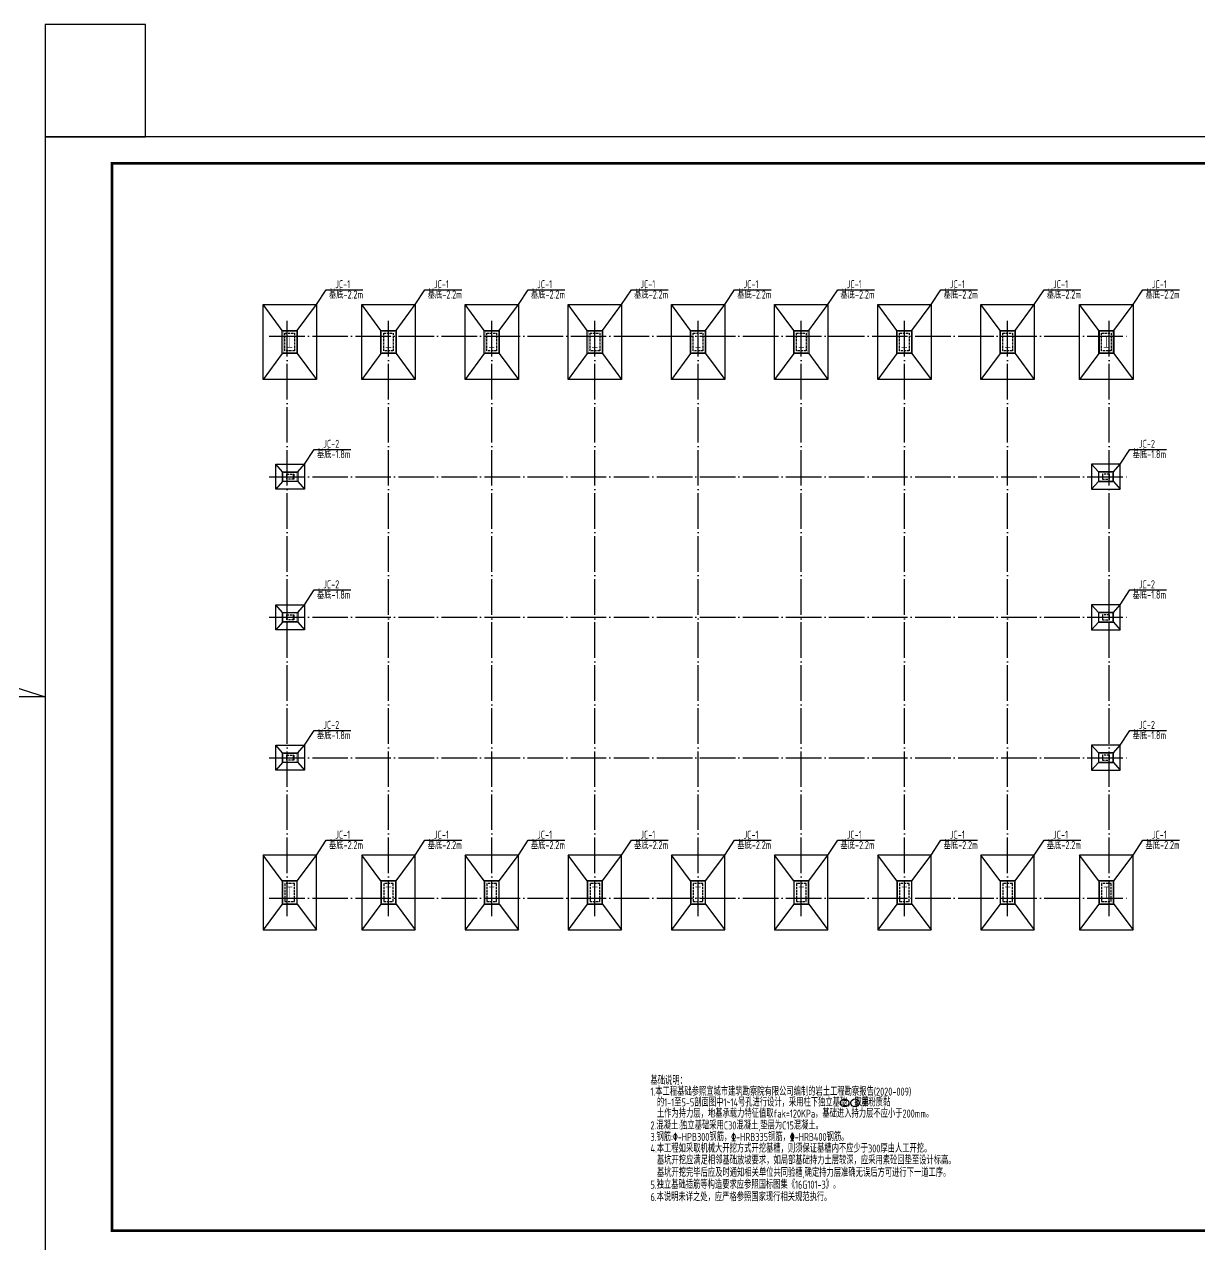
# Model space of a CAD drawing. Extents: x 9539573 to 9710259, y 1656270 to 2510207.
# Drawn here: x 9597639 to 9663697, y 2342907 to 2411507 of the extents above; entities that cross this region are included whole.
import ezdxf

# ---------------------------------------------------------------- set-up
doc = ezdxf.new("R2010")
doc.units = 0
doc.header["$LTSCALE"] = 1000
doc.header["$MEASUREMENT"] = 0
doc.linetypes.add('DASH', pattern=[0.35, 0.25, -0.1])
doc.linetypes.add('DOTE', pattern=[2.42, 2, -0.2, 0.02, -0.2])
for name, color, linetype in [('1000', 2, 'CONTINUOUS'), ('DOTE', 8, 'DOTE'), ('PUB_TEXT', 7, 'CONTINUOUS'), ('PUB_TITLE', 4, 'CONTINUOUS'), ('一般文字', 6, 'CONTINUOUS'), ('基础', 2, 'CONTINUOUS'), ('柱', 2, 'CONTINUOUS')]:
    doc.layers.add(name, color=color, linetype=linetype)
doc.layers.add('柱集中标注', color=2, linetype='CONTINUOUS', lineweight=18)
doc.styles.add('TSSD_REIN', font='atssdeng.shx', dxfattribs={"width": 0.7, "bigfont": 'atssdchn.shx'})

msp = doc.modelspace()

# ---------------------------------------------------------------- hatches: boundary and pattern name
at = {"layer": '柱'}
for color, points in [(2, [(9612705, 2393327.1), (9612405, 2393327.1), (9612405, 2393359.1), (9612543, 2393359.1), (9612543, 2393945.1), (9612405, 2393945.1), (9612405, 2393977.1), (9612705, 2393977.1), (9612705, 2393945.1), (9612567, 2393945.1), (9612567, 2393359.1), (9612705, 2393359.1)]), (2, [(9618255, 2393327.1), (9617955, 2393327.1), (9617955, 2393359.1), (9618093, 2393359.1), (9618093, 2393945.1), (9617955, 2393945.1), (9617955, 2393977.1), (9618255, 2393977.1), (9618255, 2393945.1), (9618117, 2393945.1), (9618117, 2393359.1), (9618255, 2393359.1)]), (2, [(9624055, 2393327.1), (9623755, 2393327.1), (9623755, 2393359.1), (9623893, 2393359.1), (9623893, 2393945.1), (9623755, 2393945.1), (9623755, 2393977.1), (9624055, 2393977.1), (9624055, 2393945.1), (9623917, 2393945.1), (9623917, 2393359.1), (9624055, 2393359.1)]), (2, [(9629855, 2393327.1), (9629555, 2393327.1), (9629555, 2393359.1), (9629693, 2393359.1), (9629693, 2393945.1), (9629555, 2393945.1), (9629555, 2393977.1), (9629855, 2393977.1), (9629855, 2393945.1), (9629717, 2393945.1), (9629717, 2393359.1), (9629855, 2393359.1)]), (2, [(9635655, 2393327.1), (9635355, 2393327.1), (9635355, 2393359.1), (9635493, 2393359.1), (9635493, 2393945.1), (9635355, 2393945.1), (9635355, 2393977.1), (9635655, 2393977.1), (9635655, 2393945.1), (9635517, 2393945.1), (9635517, 2393359.1), (9635655, 2393359.1)]), (2, [(9641455, 2393327.1), (9641155, 2393327.1), (9641155, 2393359.1), (9641293, 2393359.1), (9641293, 2393945.1), (9641155, 2393945.1), (9641155, 2393977.1), (9641455, 2393977.1), (9641455, 2393945.1), (9641317, 2393945.1), (9641317, 2393359.1), (9641455, 2393359.1)]), (2, [(9647255, 2393327.1), (9646955, 2393327.1), (9646955, 2393359.1), (9647093, 2393359.1), (9647093, 2393945.1), (9646955, 2393945.1), (9646955, 2393977.1), (9647255, 2393977.1), (9647255, 2393945.1), (9647117, 2393945.1), (9647117, 2393359.1), (9647255, 2393359.1)]), (2, [(9653055, 2393327.1), (9652755, 2393327.1), (9652755, 2393359.1), (9652893, 2393359.1), (9652893, 2393945.1), (9652755, 2393945.1), (9652755, 2393977.1), (9653055, 2393977.1), (9653055, 2393945.1), (9652917, 2393945.1), (9652917, 2393359.1), (9653055, 2393359.1)]), (2, [(9658605, 2393327.1), (9658305, 2393327.1), (9658305, 2393359.1), (9658443, 2393359.1), (9658443, 2393945.1), (9658305, 2393945.1), (9658305, 2393977.1), (9658605, 2393977.1), (9658605, 2393945.1), (9658467, 2393945.1), (9658467, 2393359.1), (9658605, 2393359.1)]), (3, [(9612405, 2386197.1), (9612405, 2385957.1), (9612437, 2385957.1), (9612437, 2386065.1), (9612723, 2386065.1), (9612723, 2385957.1), (9612755, 2385957.1), (9612755, 2386197.1), (9612723, 2386197.1), (9612723, 2386089.1), (9612437, 2386089.1), (9612437, 2386197.1)]), (3, [(9658605, 2386197.1), (9658605, 2385957.1), (9658573, 2385957.1), (9658573, 2386065.1), (9658287, 2386065.1), (9658287, 2385957.1), (9658255, 2385957.1), (9658255, 2386197.1), (9658287, 2386197.1), (9658287, 2386089.1), (9658573, 2386089.1), (9658573, 2386197.1)]), (3, [(9612405, 2378297.1), (9612405, 2378057.1), (9612437, 2378057.1), (9612437, 2378165.1), (9612723, 2378165.1), (9612723, 2378057.1), (9612755, 2378057.1), (9612755, 2378297.1), (9612723, 2378297.1), (9612723, 2378189.1), (9612437, 2378189.1), (9612437, 2378297.1)]), (3, [(9658605, 2378297.1), (9658605, 2378057.1), (9658573, 2378057.1), (9658573, 2378165.1), (9658287, 2378165.1), (9658287, 2378057.1), (9658255, 2378057.1), (9658255, 2378297.1), (9658287, 2378297.1), (9658287, 2378189.1), (9658573, 2378189.1), (9658573, 2378297.1)]), (3, [(9612405, 2370397.1), (9612405, 2370157.1), (9612437, 2370157.1), (9612437, 2370265.1), (9612723, 2370265.1), (9612723, 2370157.1), (9612755, 2370157.1), (9612755, 2370397.1), (9612723, 2370397.1), (9612723, 2370289.1), (9612437, 2370289.1), (9612437, 2370397.1)]), (3, [(9658605, 2370397.1), (9658605, 2370157.1), (9658573, 2370157.1), (9658573, 2370265.1), (9658287, 2370265.1), (9658287, 2370157.1), (9658255, 2370157.1), (9658255, 2370397.1), (9658287, 2370397.1), (9658287, 2370289.1), (9658573, 2370289.1), (9658573, 2370397.1)]), (2, [(9612705, 2363027.1), (9612405, 2363027.1), (9612405, 2362995.1), (9612543, 2362995.1), (9612543, 2362409.1), (9612405, 2362409.1), (9612405, 2362377.1), (9612705, 2362377.1), (9612705, 2362409.1), (9612567, 2362409.1), (9612567, 2362995.1), (9612705, 2362995.1)]), (2, [(9618255, 2363027.1), (9617955, 2363027.1), (9617955, 2362995.1), (9618093, 2362995.1), (9618093, 2362409.1), (9617955, 2362409.1), (9617955, 2362377.1), (9618255, 2362377.1), (9618255, 2362409.1), (9618117, 2362409.1), (9618117, 2362995.1), (9618255, 2362995.1)]), (2, [(9624055, 2363027.1), (9623755, 2363027.1), (9623755, 2362995.1), (9623893, 2362995.1), (9623893, 2362409.1), (9623755, 2362409.1), (9623755, 2362377.1), (9624055, 2362377.1), (9624055, 2362409.1), (9623917, 2362409.1), (9623917, 2362995.1), (9624055, 2362995.1)]), (2, [(9629855, 2363027.1), (9629555, 2363027.1), (9629555, 2362995.1), (9629693, 2362995.1), (9629693, 2362409.1), (9629555, 2362409.1), (9629555, 2362377.1), (9629855, 2362377.1), (9629855, 2362409.1), (9629717, 2362409.1), (9629717, 2362995.1), (9629855, 2362995.1)]), (2, [(9635655, 2363027.1), (9635355, 2363027.1), (9635355, 2362995.1), (9635493, 2362995.1), (9635493, 2362409.1), (9635355, 2362409.1), (9635355, 2362377.1), (9635655, 2362377.1), (9635655, 2362409.1), (9635517, 2362409.1), (9635517, 2362995.1), (9635655, 2362995.1)]), (2, [(9641455, 2363027.1), (9641155, 2363027.1), (9641155, 2362995.1), (9641293, 2362995.1), (9641293, 2362409.1), (9641155, 2362409.1), (9641155, 2362377.1), (9641455, 2362377.1), (9641455, 2362409.1), (9641317, 2362409.1), (9641317, 2362995.1), (9641455, 2362995.1)]), (2, [(9647255, 2363027.1), (9646955, 2363027.1), (9646955, 2362995.1), (9647093, 2362995.1), (9647093, 2362409.1), (9646955, 2362409.1), (9646955, 2362377.1), (9647255, 2362377.1), (9647255, 2362409.1), (9647117, 2362409.1), (9647117, 2362995.1), (9647255, 2362995.1)]), (2, [(9653055, 2363027.1), (9652755, 2363027.1), (9652755, 2362995.1), (9652893, 2362995.1), (9652893, 2362409.1), (9652755, 2362409.1), (9652755, 2362377.1), (9653055, 2362377.1), (9653055, 2362409.1), (9652917, 2362409.1), (9652917, 2362995.1), (9653055, 2362995.1)]), (2, [(9658605, 2363027.1), (9658305, 2363027.1), (9658305, 2362995.1), (9658443, 2362995.1), (9658443, 2362409.1), (9658305, 2362409.1), (9658305, 2362377.1), (9658605, 2362377.1), (9658605, 2362409.1), (9658467, 2362409.1), (9658467, 2362995.1), (9658605, 2362995.1)])]:
    msp.add_hatch(color=color, dxfattribs=at).paths.add_polyline_path(points)

# ---------------------------------------------------------------- linework, layer by layer
at = {"layer": '1000', "color": 3, "linetype": 'DASH', "ltscale": 0.5}
for points in [[(9612285, 2394152.1), (9612825, 2394152.1), (9612825, 2393152.1), (9612285, 2393152.1)], [(9617835, 2394152.1), (9618375, 2394152.1), (9618375, 2393152.1), (9617835, 2393152.1)], [(9623635, 2394152.1), (9624175, 2394152.1), (9624175, 2393152.1), (9623635, 2393152.1)], [(9629435, 2394152.1), (9629975, 2394152.1), (9629975, 2393152.1), (9629435, 2393152.1)], [(9635235, 2394152.1), (9635775, 2394152.1), (9635775, 2393152.1), (9635235, 2393152.1)], [(9641035, 2394152.1), (9641575, 2394152.1), (9641575, 2393152.1), (9641035, 2393152.1)], [(9646835, 2394152.1), (9647375, 2394152.1), (9647375, 2393152.1), (9646835, 2393152.1)], [(9652635, 2394152.1), (9653175, 2394152.1), (9653175, 2393152.1), (9652635, 2393152.1)], [(9658185, 2394152.1), (9658725, 2394152.1), (9658725, 2393152.1), (9658185, 2393152.1)], [(9612385, 2386217.1), (9612775, 2386217.1), (9612775, 2385937.1), (9612385, 2385937.1)], [(9658625, 2386217.1), (9658235, 2386217.1), (9658235, 2385937.1), (9658625, 2385937.1)], [(9612385, 2378317.1), (9612775, 2378317.1), (9612775, 2378037.1), (9612385, 2378037.1)], [(9658625, 2378317.1), (9658235, 2378317.1), (9658235, 2378037.1), (9658625, 2378037.1)], [(9612385, 2370417.1), (9612775, 2370417.1), (9612775, 2370137.1), (9612385, 2370137.1)], [(9658625, 2370417.1), (9658235, 2370417.1), (9658235, 2370137.1), (9658625, 2370137.1)], [(9612285, 2362202.1), (9612825, 2362202.1), (9612825, 2363202.1), (9612285, 2363202.1)], [(9617835, 2362202.1), (9618375, 2362202.1), (9618375, 2363202.1), (9617835, 2363202.1)], [(9623635, 2362202.1), (9624175, 2362202.1), (9624175, 2363202.1), (9623635, 2363202.1)], [(9629435, 2362202.1), (9629975, 2362202.1), (9629975, 2363202.1), (9629435, 2363202.1)], [(9635235, 2362202.1), (9635775, 2362202.1), (9635775, 2363202.1), (9635235, 2363202.1)], [(9641035, 2362202.1), (9641575, 2362202.1), (9641575, 2363202.1), (9641035, 2363202.1)], [(9646835, 2362202.1), (9647375, 2362202.1), (9647375, 2363202.1), (9646835, 2363202.1)], [(9652635, 2362202.1), (9653175, 2362202.1), (9653175, 2363202.1), (9652635, 2363202.1)], [(9658185, 2362202.1), (9658725, 2362202.1), (9658725, 2363202.1), (9658185, 2363202.1)]]:
    msp.add_lwpolyline(points, close=True, dxfattribs=at)
at = {"layer": 'DOTE'}
for p, q in [((9612405, 2361377.1), (9612405, 2394977.1)), ((9618105, 2361377.1), (9618105, 2394977.1)), ((9623905, 2361377.1), (9623905, 2394977.1)), ((9629705, 2361377.1), (9629705, 2394977.1)), ((9635505, 2361377.1), (9635505, 2394977.1)), ((9641305, 2361377.1), (9641305, 2394977.1)), ((9647105, 2361377.1), (9647105, 2394977.1)), ((9652905, 2361377.1), (9652905, 2394977.1)), ((9658605, 2361377.1), (9658605, 2394977.1)), ((9611405, 2393977.1), (9659605, 2393977.1)), ((9611405, 2386077.1), (9659605, 2386077.1)), ((9611405, 2378177.1), (9659605, 2378177.1)), ((9611405, 2370277.1), (9659605, 2370277.1)), ((9611405, 2362377.1), (9659605, 2362377.1))]:
    msp.add_line(p, q, dxfattribs=at)
at = {"layer": 'PUB_TEXT', "color": 4}
for centre in [(9643743.9, 2350873.7), (9644328.8, 2350873.7)]:
    msp.add_circle(centre, 228.2, dxfattribs=at)
at = {"layer": 'PUB_TITLE', "color": 1}
msp.add_lwpolyline([(9598809.4, 2405194.8), (9604452.9, 2405194.8), (9604452.9, 2411507.3), (9598809.4, 2411507.3)], close=True, dxfattribs=at)
at = {"layer": 'PUB_TITLE'}
msp.add_lwpolyline([(9598809.4, 2342194.8), (9710259.4, 2342194.8), (9710259.4, 2405194.8), (9598809.4, 2405194.8)], close=True, dxfattribs=at)
at = {"layer": 'PUB_TITLE', "const_width": 150}
msp.add_lwpolyline([(9602559.4, 2343694.8), (9708759.4, 2343694.8), (9708759.4, 2403694.8), (9602559.4, 2403694.8)], close=True, dxfattribs=at)
at = {"layer": 'PUB_TITLE', "color": 6}
msp.add_lwpolyline([(9590256.4, 2376427.6), (9598809.4, 2373694.8), (9539572.8, 2373694.8)], dxfattribs=at)
at = {"layer": '一般文字', "color": 6}
for points in [[(9614055, 2395752.1), (9614605.2, 2396591.7), (9616670.6, 2396591.7)], [(9619605, 2395752.1), (9620155.2, 2396591.7), (9622220.6, 2396591.7)], [(9625405, 2395752.1), (9625955.2, 2396591.7), (9628020.6, 2396591.7)], [(9631205, 2395752.1), (9631755.2, 2396591.7), (9633820.6, 2396591.7)], [(9637005, 2395752.1), (9637555.2, 2396591.7), (9639620.6, 2396591.7)], [(9642805, 2395752.1), (9643355.2, 2396591.7), (9645420.6, 2396591.7)], [(9648605, 2395752.1), (9649155.2, 2396591.7), (9651220.6, 2396591.7)], [(9654405, 2395752.1), (9654955.2, 2396591.7), (9657020.6, 2396591.7)], [(9659955, 2395752.1), (9660505.2, 2396591.7), (9662570.6, 2396591.7)], [(9613380, 2386777.1), (9613930.2, 2387616.7), (9615995.6, 2387616.7)], [(9659230, 2386777.1), (9659780.2, 2387616.7), (9661845.6, 2387616.7)], [(9613380, 2378877.1), (9613930.2, 2379716.7), (9615995.6, 2379716.7)], [(9659230, 2378877.1), (9659780.2, 2379716.7), (9661845.6, 2379716.7)], [(9613380, 2370977.1), (9613930.2, 2371816.7), (9615995.6, 2371816.7)], [(9659230, 2370977.1), (9659780.2, 2371816.7), (9661845.6, 2371816.7)], [(9614055, 2364802.1), (9614605.2, 2365641.7), (9616670.6, 2365641.7)], [(9619605, 2364802.1), (9620155.2, 2365641.7), (9622220.6, 2365641.7)], [(9625405, 2364802.1), (9625955.2, 2365641.7), (9628020.6, 2365641.7)], [(9631205, 2364802.1), (9631755.2, 2365641.7), (9633820.6, 2365641.7)], [(9637005, 2364802.1), (9637555.2, 2365641.7), (9639620.6, 2365641.7)], [(9642805, 2364802.1), (9643355.2, 2365641.7), (9645420.6, 2365641.7)], [(9648605, 2364802.1), (9649155.2, 2365641.7), (9651220.6, 2365641.7)], [(9654405, 2364802.1), (9654955.2, 2365641.7), (9657020.6, 2365641.7)], [(9659955, 2364802.1), (9660505.2, 2365641.7), (9662570.6, 2365641.7)]]:
    msp.add_lwpolyline(points, dxfattribs=at)
at = {"layer": '基础'}
for p, q in [((9612130, 2394302.1), (9611055, 2395752.1)), ((9612980, 2394302.1), (9614055, 2395752.1)), ((9617680, 2394302.1), (9616605, 2395752.1)), ((9618530, 2394302.1), (9619605, 2395752.1)), ((9623480, 2394302.1), (9622405, 2395752.1)), ((9624330, 2394302.1), (9625405, 2395752.1)), ((9629280, 2394302.1), (9628205, 2395752.1)), ((9630130, 2394302.1), (9631205, 2395752.1)), ((9635080, 2394302.1), (9634005, 2395752.1)), ((9635930, 2394302.1), (9637005, 2395752.1)), ((9640880, 2394302.1), (9639805, 2395752.1)), ((9641730, 2394302.1), (9642805, 2395752.1)), ((9646680, 2394302.1), (9645605, 2395752.1)), ((9647530, 2394302.1), (9648605, 2395752.1)), ((9652480, 2394302.1), (9651405, 2395752.1)), ((9653330, 2394302.1), (9654405, 2395752.1)), ((9658030, 2394302.1), (9656955, 2395752.1)), ((9658880, 2394302.1), (9659955, 2395752.1)), ((9612130, 2393002.1), (9611055, 2391552.1)), ((9612980, 2393002.1), (9614055, 2391552.1)), ((9617680, 2393002.1), (9616605, 2391552.1)), ((9618530, 2393002.1), (9619605, 2391552.1)), ((9623480, 2393002.1), (9622405, 2391552.1)), ((9624330, 2393002.1), (9625405, 2391552.1)), ((9629280, 2393002.1), (9628205, 2391552.1)), ((9630130, 2393002.1), (9631205, 2391552.1)), ((9635080, 2393002.1), (9634005, 2391552.1)), ((9635930, 2393002.1), (9637005, 2391552.1)), ((9640880, 2393002.1), (9639805, 2391552.1)), ((9641730, 2393002.1), (9642805, 2391552.1)), ((9646680, 2393002.1), (9645605, 2391552.1)), ((9647530, 2393002.1), (9648605, 2391552.1)), ((9652480, 2393002.1), (9651405, 2391552.1)), ((9653330, 2393002.1), (9654405, 2391552.1)), ((9658030, 2393002.1), (9656955, 2391552.1)), ((9658880, 2393002.1), (9659955, 2391552.1)), ((9612155, 2386352.1), (9611780, 2386777.1)), ((9613005, 2386352.1), (9613380, 2386777.1)), ((9658005, 2386352.1), (9657630, 2386777.1)), ((9658855, 2386352.1), (9659230, 2386777.1)), ((9612155, 2385802.1), (9611780, 2385377.1)), ((9613005, 2385802.1), (9613380, 2385377.1)), ((9658005, 2385802.1), (9657630, 2385377.1)), ((9658855, 2385802.1), (9659230, 2385377.1)), ((9612155, 2378452.1), (9611780, 2378877.1)), ((9613005, 2378452.1), (9613380, 2378877.1)), ((9658005, 2378452.1), (9657630, 2378877.1)), ((9658855, 2378452.1), (9659230, 2378877.1)), ((9612155, 2377902.1), (9611780, 2377477.1)), ((9613005, 2377902.1), (9613380, 2377477.1)), ((9658005, 2377902.1), (9657630, 2377477.1)), ((9658855, 2377902.1), (9659230, 2377477.1)), ((9612155, 2370552.1), (9611780, 2370977.1)), ((9613005, 2370552.1), (9613380, 2370977.1)), ((9658005, 2370552.1), (9657630, 2370977.1)), ((9658855, 2370552.1), (9659230, 2370977.1)), ((9612155, 2370002.1), (9611780, 2369577.1)), ((9613005, 2370002.1), (9613380, 2369577.1)), ((9658005, 2370002.1), (9657630, 2369577.1)), ((9658855, 2370002.1), (9659230, 2369577.1)), ((9612130, 2363352.1), (9611055, 2364802.1)), ((9612980, 2363352.1), (9614055, 2364802.1)), ((9617680, 2363352.1), (9616605, 2364802.1)), ((9618530, 2363352.1), (9619605, 2364802.1)), ((9623480, 2363352.1), (9622405, 2364802.1)), ((9624330, 2363352.1), (9625405, 2364802.1)), ((9629280, 2363352.1), (9628205, 2364802.1)), ((9630130, 2363352.1), (9631205, 2364802.1)), ((9635080, 2363352.1), (9634005, 2364802.1)), ((9635930, 2363352.1), (9637005, 2364802.1)), ((9640880, 2363352.1), (9639805, 2364802.1)), ((9641730, 2363352.1), (9642805, 2364802.1)), ((9646680, 2363352.1), (9645605, 2364802.1)), ((9647530, 2363352.1), (9648605, 2364802.1)), ((9652480, 2363352.1), (9651405, 2364802.1)), ((9653330, 2363352.1), (9654405, 2364802.1)), ((9658030, 2363352.1), (9656955, 2364802.1)), ((9658880, 2363352.1), (9659955, 2364802.1)), ((9612130, 2362052.1), (9611055, 2360602.1)), ((9612980, 2362052.1), (9614055, 2360602.1)), ((9617680, 2362052.1), (9616605, 2360602.1)), ((9618530, 2362052.1), (9619605, 2360602.1)), ((9623480, 2362052.1), (9622405, 2360602.1)), ((9624330, 2362052.1), (9625405, 2360602.1)), ((9629280, 2362052.1), (9628205, 2360602.1)), ((9630130, 2362052.1), (9631205, 2360602.1)), ((9635080, 2362052.1), (9634005, 2360602.1)), ((9635930, 2362052.1), (9637005, 2360602.1)), ((9640880, 2362052.1), (9639805, 2360602.1)), ((9641730, 2362052.1), (9642805, 2360602.1)), ((9646680, 2362052.1), (9645605, 2360602.1)), ((9647530, 2362052.1), (9648605, 2360602.1)), ((9652480, 2362052.1), (9651405, 2360602.1)), ((9653330, 2362052.1), (9654405, 2360602.1)), ((9658030, 2362052.1), (9656955, 2360602.1)), ((9658880, 2362052.1), (9659955, 2360602.1))]:
    msp.add_line(p, q, dxfattribs=at)
for points in [[(9611055, 2395752.1), (9614055, 2395752.1), (9614055, 2391552.1), (9611055, 2391552.1)], [(9616605, 2395752.1), (9619605, 2395752.1), (9619605, 2391552.1), (9616605, 2391552.1)], [(9622405, 2395752.1), (9625405, 2395752.1), (9625405, 2391552.1), (9622405, 2391552.1)], [(9628205, 2395752.1), (9631205, 2395752.1), (9631205, 2391552.1), (9628205, 2391552.1)], [(9634005, 2395752.1), (9637005, 2395752.1), (9637005, 2391552.1), (9634005, 2391552.1)], [(9639805, 2395752.1), (9642805, 2395752.1), (9642805, 2391552.1), (9639805, 2391552.1)], [(9645605, 2395752.1), (9648605, 2395752.1), (9648605, 2391552.1), (9645605, 2391552.1)], [(9651405, 2395752.1), (9654405, 2395752.1), (9654405, 2391552.1), (9651405, 2391552.1)], [(9656955, 2395752.1), (9659955, 2395752.1), (9659955, 2391552.1), (9656955, 2391552.1)], [(9612130, 2394302.1), (9612980, 2394302.1), (9612980, 2393002.1), (9612130, 2393002.1)], [(9617680, 2394302.1), (9618530, 2394302.1), (9618530, 2393002.1), (9617680, 2393002.1)], [(9623480, 2394302.1), (9624330, 2394302.1), (9624330, 2393002.1), (9623480, 2393002.1)], [(9629280, 2394302.1), (9630130, 2394302.1), (9630130, 2393002.1), (9629280, 2393002.1)], [(9635080, 2394302.1), (9635930, 2394302.1), (9635930, 2393002.1), (9635080, 2393002.1)], [(9640880, 2394302.1), (9641730, 2394302.1), (9641730, 2393002.1), (9640880, 2393002.1)], [(9646680, 2394302.1), (9647530, 2394302.1), (9647530, 2393002.1), (9646680, 2393002.1)], [(9652480, 2394302.1), (9653330, 2394302.1), (9653330, 2393002.1), (9652480, 2393002.1)], [(9658030, 2394302.1), (9658880, 2394302.1), (9658880, 2393002.1), (9658030, 2393002.1)], [(9611780, 2386777.1), (9613380, 2386777.1), (9613380, 2385377.1), (9611780, 2385377.1)], [(9659230, 2386777.1), (9657630, 2386777.1), (9657630, 2385377.1), (9659230, 2385377.1)], [(9612155, 2386352.1), (9613005, 2386352.1), (9613005, 2385802.1), (9612155, 2385802.1)], [(9658855, 2386352.1), (9658005, 2386352.1), (9658005, 2385802.1), (9658855, 2385802.1)], [(9611780, 2378877.1), (9613380, 2378877.1), (9613380, 2377477.1), (9611780, 2377477.1)], [(9612155, 2378452.1), (9613005, 2378452.1), (9613005, 2377902.1), (9612155, 2377902.1)], [(9659230, 2378877.1), (9657630, 2378877.1), (9657630, 2377477.1), (9659230, 2377477.1)], [(9658855, 2378452.1), (9658005, 2378452.1), (9658005, 2377902.1), (9658855, 2377902.1)], [(9611780, 2370977.1), (9613380, 2370977.1), (9613380, 2369577.1), (9611780, 2369577.1)], [(9659230, 2370977.1), (9657630, 2370977.1), (9657630, 2369577.1), (9659230, 2369577.1)], [(9612155, 2370552.1), (9613005, 2370552.1), (9613005, 2370002.1), (9612155, 2370002.1)], [(9658855, 2370552.1), (9658005, 2370552.1), (9658005, 2370002.1), (9658855, 2370002.1)], [(9611055, 2360602.1), (9614055, 2360602.1), (9614055, 2364802.1), (9611055, 2364802.1)], [(9616605, 2360602.1), (9619605, 2360602.1), (9619605, 2364802.1), (9616605, 2364802.1)], [(9622405, 2360602.1), (9625405, 2360602.1), (9625405, 2364802.1), (9622405, 2364802.1)], [(9628205, 2360602.1), (9631205, 2360602.1), (9631205, 2364802.1), (9628205, 2364802.1)], [(9634005, 2360602.1), (9637005, 2360602.1), (9637005, 2364802.1), (9634005, 2364802.1)], [(9639805, 2360602.1), (9642805, 2360602.1), (9642805, 2364802.1), (9639805, 2364802.1)], [(9645605, 2360602.1), (9648605, 2360602.1), (9648605, 2364802.1), (9645605, 2364802.1)], [(9651405, 2360602.1), (9654405, 2360602.1), (9654405, 2364802.1), (9651405, 2364802.1)], [(9656955, 2360602.1), (9659955, 2360602.1), (9659955, 2364802.1), (9656955, 2364802.1)], [(9612130, 2362052.1), (9612980, 2362052.1), (9612980, 2363352.1), (9612130, 2363352.1)], [(9617680, 2362052.1), (9618530, 2362052.1), (9618530, 2363352.1), (9617680, 2363352.1)], [(9623480, 2362052.1), (9624330, 2362052.1), (9624330, 2363352.1), (9623480, 2363352.1)], [(9629280, 2362052.1), (9630130, 2362052.1), (9630130, 2363352.1), (9629280, 2363352.1)], [(9635080, 2362052.1), (9635930, 2362052.1), (9635930, 2363352.1), (9635080, 2363352.1)], [(9640880, 2362052.1), (9641730, 2362052.1), (9641730, 2363352.1), (9640880, 2363352.1)], [(9646680, 2362052.1), (9647530, 2362052.1), (9647530, 2363352.1), (9646680, 2363352.1)], [(9652480, 2362052.1), (9653330, 2362052.1), (9653330, 2363352.1), (9652480, 2363352.1)], [(9658030, 2362052.1), (9658880, 2362052.1), (9658880, 2363352.1), (9658030, 2363352.1)]]:
    msp.add_lwpolyline(points, close=True, dxfattribs=at)
at = {"layer": '柱', "color": 2, "const_width": 5}
for points in [[(9612705, 2393327.1), (9612405, 2393327.1), (9612405, 2393359.1), (9612543, 2393359.1), (9612543, 2393945.1), (9612405, 2393945.1), (9612405, 2393977.1), (9612705, 2393977.1), (9612705, 2393945.1), (9612567, 2393945.1), (9612567, 2393359.1), (9612705, 2393359.1)], [(9618255, 2393327.1), (9617955, 2393327.1), (9617955, 2393359.1), (9618093, 2393359.1), (9618093, 2393945.1), (9617955, 2393945.1), (9617955, 2393977.1), (9618255, 2393977.1), (9618255, 2393945.1), (9618117, 2393945.1), (9618117, 2393359.1), (9618255, 2393359.1)], [(9624055, 2393327.1), (9623755, 2393327.1), (9623755, 2393359.1), (9623893, 2393359.1), (9623893, 2393945.1), (9623755, 2393945.1), (9623755, 2393977.1), (9624055, 2393977.1), (9624055, 2393945.1), (9623917, 2393945.1), (9623917, 2393359.1), (9624055, 2393359.1)], [(9629855, 2393327.1), (9629555, 2393327.1), (9629555, 2393359.1), (9629693, 2393359.1), (9629693, 2393945.1), (9629555, 2393945.1), (9629555, 2393977.1), (9629855, 2393977.1), (9629855, 2393945.1), (9629717, 2393945.1), (9629717, 2393359.1), (9629855, 2393359.1)], [(9635655, 2393327.1), (9635355, 2393327.1), (9635355, 2393359.1), (9635493, 2393359.1), (9635493, 2393945.1), (9635355, 2393945.1), (9635355, 2393977.1), (9635655, 2393977.1), (9635655, 2393945.1), (9635517, 2393945.1), (9635517, 2393359.1), (9635655, 2393359.1)], [(9641455, 2393327.1), (9641155, 2393327.1), (9641155, 2393359.1), (9641293, 2393359.1), (9641293, 2393945.1), (9641155, 2393945.1), (9641155, 2393977.1), (9641455, 2393977.1), (9641455, 2393945.1), (9641317, 2393945.1), (9641317, 2393359.1), (9641455, 2393359.1)], [(9647255, 2393327.1), (9646955, 2393327.1), (9646955, 2393359.1), (9647093, 2393359.1), (9647093, 2393945.1), (9646955, 2393945.1), (9646955, 2393977.1), (9647255, 2393977.1), (9647255, 2393945.1), (9647117, 2393945.1), (9647117, 2393359.1), (9647255, 2393359.1)], [(9653055, 2393327.1), (9652755, 2393327.1), (9652755, 2393359.1), (9652893, 2393359.1), (9652893, 2393945.1), (9652755, 2393945.1), (9652755, 2393977.1), (9653055, 2393977.1), (9653055, 2393945.1), (9652917, 2393945.1), (9652917, 2393359.1), (9653055, 2393359.1)], [(9658605, 2393327.1), (9658305, 2393327.1), (9658305, 2393359.1), (9658443, 2393359.1), (9658443, 2393945.1), (9658305, 2393945.1), (9658305, 2393977.1), (9658605, 2393977.1), (9658605, 2393945.1), (9658467, 2393945.1), (9658467, 2393359.1), (9658605, 2393359.1)], [(9612705, 2363027.1), (9612405, 2363027.1), (9612405, 2362995.1), (9612543, 2362995.1), (9612543, 2362409.1), (9612405, 2362409.1), (9612405, 2362377.1), (9612705, 2362377.1), (9612705, 2362409.1), (9612567, 2362409.1), (9612567, 2362995.1), (9612705, 2362995.1)], [(9618255, 2363027.1), (9617955, 2363027.1), (9617955, 2362995.1), (9618093, 2362995.1), (9618093, 2362409.1), (9617955, 2362409.1), (9617955, 2362377.1), (9618255, 2362377.1), (9618255, 2362409.1), (9618117, 2362409.1), (9618117, 2362995.1), (9618255, 2362995.1)], [(9624055, 2363027.1), (9623755, 2363027.1), (9623755, 2362995.1), (9623893, 2362995.1), (9623893, 2362409.1), (9623755, 2362409.1), (9623755, 2362377.1), (9624055, 2362377.1), (9624055, 2362409.1), (9623917, 2362409.1), (9623917, 2362995.1), (9624055, 2362995.1)], [(9629855, 2363027.1), (9629555, 2363027.1), (9629555, 2362995.1), (9629693, 2362995.1), (9629693, 2362409.1), (9629555, 2362409.1), (9629555, 2362377.1), (9629855, 2362377.1), (9629855, 2362409.1), (9629717, 2362409.1), (9629717, 2362995.1), (9629855, 2362995.1)], [(9635655, 2363027.1), (9635355, 2363027.1), (9635355, 2362995.1), (9635493, 2362995.1), (9635493, 2362409.1), (9635355, 2362409.1), (9635355, 2362377.1), (9635655, 2362377.1), (9635655, 2362409.1), (9635517, 2362409.1), (9635517, 2362995.1), (9635655, 2362995.1)], [(9641455, 2363027.1), (9641155, 2363027.1), (9641155, 2362995.1), (9641293, 2362995.1), (9641293, 2362409.1), (9641155, 2362409.1), (9641155, 2362377.1), (9641455, 2362377.1), (9641455, 2362409.1), (9641317, 2362409.1), (9641317, 2362995.1), (9641455, 2362995.1)], [(9647255, 2363027.1), (9646955, 2363027.1), (9646955, 2362995.1), (9647093, 2362995.1), (9647093, 2362409.1), (9646955, 2362409.1), (9646955, 2362377.1), (9647255, 2362377.1), (9647255, 2362409.1), (9647117, 2362409.1), (9647117, 2362995.1), (9647255, 2362995.1)], [(9653055, 2363027.1), (9652755, 2363027.1), (9652755, 2362995.1), (9652893, 2362995.1), (9652893, 2362409.1), (9652755, 2362409.1), (9652755, 2362377.1), (9653055, 2362377.1), (9653055, 2362409.1), (9652917, 2362409.1), (9652917, 2362995.1), (9653055, 2362995.1)], [(9658605, 2363027.1), (9658305, 2363027.1), (9658305, 2362995.1), (9658443, 2362995.1), (9658443, 2362409.1), (9658305, 2362409.1), (9658305, 2362377.1), (9658605, 2362377.1), (9658605, 2362409.1), (9658467, 2362409.1), (9658467, 2362995.1), (9658605, 2362995.1)]]:
    msp.add_lwpolyline(points, close=True, dxfattribs=at)
at = {"layer": '柱', "color": 3, "const_width": 5}
for points in [[(9612405, 2386197.1), (9612405, 2385957.1), (9612437, 2385957.1), (9612437, 2386065.1), (9612723, 2386065.1), (9612723, 2385957.1), (9612755, 2385957.1), (9612755, 2386197.1), (9612723, 2386197.1), (9612723, 2386089.1), (9612437, 2386089.1), (9612437, 2386197.1)], [(9658605, 2386197.1), (9658605, 2385957.1), (9658573, 2385957.1), (9658573, 2386065.1), (9658287, 2386065.1), (9658287, 2385957.1), (9658255, 2385957.1), (9658255, 2386197.1), (9658287, 2386197.1), (9658287, 2386089.1), (9658573, 2386089.1), (9658573, 2386197.1)], [(9612405, 2378297.1), (9612405, 2378057.1), (9612437, 2378057.1), (9612437, 2378165.1), (9612723, 2378165.1), (9612723, 2378057.1), (9612755, 2378057.1), (9612755, 2378297.1), (9612723, 2378297.1), (9612723, 2378189.1), (9612437, 2378189.1), (9612437, 2378297.1)], [(9658605, 2378297.1), (9658605, 2378057.1), (9658573, 2378057.1), (9658573, 2378165.1), (9658287, 2378165.1), (9658287, 2378057.1), (9658255, 2378057.1), (9658255, 2378297.1), (9658287, 2378297.1), (9658287, 2378189.1), (9658573, 2378189.1), (9658573, 2378297.1)], [(9612405, 2370397.1), (9612405, 2370157.1), (9612437, 2370157.1), (9612437, 2370265.1), (9612723, 2370265.1), (9612723, 2370157.1), (9612755, 2370157.1), (9612755, 2370397.1), (9612723, 2370397.1), (9612723, 2370289.1), (9612437, 2370289.1), (9612437, 2370397.1)], [(9658605, 2370397.1), (9658605, 2370157.1), (9658573, 2370157.1), (9658573, 2370265.1), (9658287, 2370265.1), (9658287, 2370157.1), (9658255, 2370157.1), (9658255, 2370397.1), (9658287, 2370397.1), (9658287, 2370289.1), (9658573, 2370289.1), (9658573, 2370397.1)]]:
    msp.add_lwpolyline(points, close=True, dxfattribs=at)
at = {"layer": '柱集中标注', "color": 6, "const_width": 20}
for points in [[(9612180, 2394252.1), (9612930, 2394252.1), (9612930, 2393052.1), (9612180, 2393052.1)], [(9617730, 2394252.1), (9618480, 2394252.1), (9618480, 2393052.1), (9617730, 2393052.1)], [(9623530, 2394252.1), (9624280, 2394252.1), (9624280, 2393052.1), (9623530, 2393052.1)], [(9629330, 2394252.1), (9630080, 2394252.1), (9630080, 2393052.1), (9629330, 2393052.1)], [(9635130, 2394252.1), (9635880, 2394252.1), (9635880, 2393052.1), (9635130, 2393052.1)], [(9640930, 2394252.1), (9641680, 2394252.1), (9641680, 2393052.1), (9640930, 2393052.1)], [(9646730, 2394252.1), (9647480, 2394252.1), (9647480, 2393052.1), (9646730, 2393052.1)], [(9652530, 2394252.1), (9653280, 2394252.1), (9653280, 2393052.1), (9652530, 2393052.1)], [(9658080, 2394252.1), (9658830, 2394252.1), (9658830, 2393052.1), (9658080, 2393052.1)], [(9612205, 2386302.1), (9612955, 2386302.1), (9612955, 2385852.1), (9612205, 2385852.1)], [(9658805, 2386302.1), (9658055, 2386302.1), (9658055, 2385852.1), (9658805, 2385852.1)], [(9612205, 2378402.1), (9612955, 2378402.1), (9612955, 2377952.1), (9612205, 2377952.1)], [(9658805, 2378402.1), (9658055, 2378402.1), (9658055, 2377952.1), (9658805, 2377952.1)], [(9612205, 2370502.1), (9612955, 2370502.1), (9612955, 2370052.1), (9612205, 2370052.1)], [(9658805, 2370502.1), (9658055, 2370502.1), (9658055, 2370052.1), (9658805, 2370052.1)], [(9612180, 2362102.1), (9612930, 2362102.1), (9612930, 2363302.1), (9612180, 2363302.1)], [(9617730, 2362102.1), (9618480, 2362102.1), (9618480, 2363302.1), (9617730, 2363302.1)], [(9623530, 2362102.1), (9624280, 2362102.1), (9624280, 2363302.1), (9623530, 2363302.1)], [(9629330, 2362102.1), (9630080, 2362102.1), (9630080, 2363302.1), (9629330, 2363302.1)], [(9635130, 2362102.1), (9635880, 2362102.1), (9635880, 2363302.1), (9635130, 2363302.1)], [(9640930, 2362102.1), (9641680, 2362102.1), (9641680, 2363302.1), (9640930, 2363302.1)], [(9646730, 2362102.1), (9647480, 2362102.1), (9647480, 2363302.1), (9646730, 2363302.1)], [(9652530, 2362102.1), (9653280, 2362102.1), (9653280, 2363302.1), (9652530, 2363302.1)], [(9658080, 2362102.1), (9658830, 2362102.1), (9658830, 2363302.1), (9658080, 2363302.1)]]:
    msp.add_lwpolyline(points, close=True, dxfattribs=at)

# ---------------------------------------------------------------- texts
at = {"layer": 'PUB_TEXT', "color": 4, "style": 'TSSD_REIN'}
for s, height, width, p in [('基础说明：', 450, 0.7, (9632833.1, 2351899.4)), ('1.本工程基础参照宣城市建筑勘察院有限公司编制的岩土工程勘察报告(2020-009)', 450, 0.7, (9632833.1, 2351281.5)), ('的1-1至5-5剖面图中1~14号孔进行设计，采用柱下独立基础，取第', 450, 0.7, (9633193.1, 2350676.8)), ('2', 396, 0.8, (9643655.9, 2350688.7)), ('3', 396, 0.8, (9644240.8, 2350688.7)), ('层粉质黏', 450, 0.7, (9644675.8, 2350676.8)), ('土作为持力层，地基承载力特征值取fak=120KPa，基础进入持力层不应小于200mm。', 450, 0.7, (9633193.1, 2350048.1)), ('2.混凝土:独立基础采用C30混凝土,垫层为C15混凝土。', 450, 0.7, (9632833.1, 2349383)), ('3.钢筋:%%130-HPB300钢筋，%%131-HRB335钢筋，%%132-HRB400钢筋。', 450, 0.7, (9632833.1, 2348733.6)), ('4.本工程如采取机械大开挖方式开挖基槽，则须保证基槽内不应少于300厚由人工开挖。', 450, 0.7, (9632833.1, 2348084.6)), ('基坑开挖应满足相邻基础放坡要求，如局部基础持力土层较深，应采用素砼回垫至设计标高。', 450, 0.7, (9633193.1, 2347419)), ('基坑开挖完毕后应及时通知相关单位共同验槽,确定持力层准确无误后方可进行下一道工序。', 450, 0.7, (9633193.1, 2346723.2)), ('5.独立基础插筋等构造要求应参照国标图集《16G101-3》。', 450, 0.7, (9632833.1, 2346051)), ('6.本说明未详之处，应严格参照国家现行相关规范执行。', 450, 0.7, (9632833.1, 2345355))]:
    msp.add_text(s, height=height, dxfattribs=dict(at, width=width)).set_placement(p)
at = {"layer": '一般文字', "color": 6, "style": 'TSSD_REIN', "width": 0.7}
for s, p in [('JC-1', (9615112.4, 2396677.7)), ('JC-1', (9620662.4, 2396677.7)), ('JC-1', (9626462.4, 2396677.7)), ('JC-1', (9632262.4, 2396677.7)), ('JC-1', (9638062.4, 2396677.7)), ('JC-1', (9643862.4, 2396677.7)), ('JC-1', (9649662.4, 2396677.7)), ('JC-1', (9655462.4, 2396677.7)), ('JC-1', (9661012.4, 2396677.7)), ('基底-2.2m', (9614757.5, 2396096.2)), ('基底-2.2m', (9620307.5, 2396096.2)), ('基底-2.2m', (9626107.5, 2396096.2)), ('基底-2.2m', (9631907.5, 2396096.2)), ('基底-2.2m', (9637707.5, 2396096.2)), ('基底-2.2m', (9643507.5, 2396096.2)), ('基底-2.2m', (9649307.5, 2396096.2)), ('基底-2.2m', (9655107.5, 2396096.2)), ('基底-2.2m', (9660657.5, 2396096.2)), ('JC-2', (9614437.4, 2387702.7)), ('JC-2', (9660287.4, 2387702.7)), ('基底-1.8m', (9614082.5, 2387121.2)), ('基底-1.8m', (9659932.5, 2387121.2)), ('JC-2', (9614437.4, 2379802.7)), ('JC-2', (9660287.4, 2379802.7)), ('基底-1.8m', (9614082.5, 2379221.2)), ('基底-1.8m', (9659932.5, 2379221.2)), ('JC-2', (9614437.4, 2371902.7)), ('JC-2', (9660287.4, 2371902.7)), ('基底-1.8m', (9614082.5, 2371321.2)), ('基底-1.8m', (9659932.5, 2371321.2)), ('JC-1', (9615112.4, 2365727.7)), ('JC-1', (9620662.4, 2365727.7)), ('JC-1', (9626462.4, 2365727.7)), ('JC-1', (9632262.4, 2365727.7)), ('JC-1', (9638062.4, 2365727.7)), ('JC-1', (9643862.4, 2365727.7)), ('JC-1', (9649662.4, 2365727.7)), ('JC-1', (9655462.4, 2365727.7)), ('JC-1', (9661012.4, 2365727.7)), ('基底-2.2m', (9614757.5, 2365146.2)), ('基底-2.2m', (9620307.5, 2365146.2)), ('基底-2.2m', (9626107.5, 2365146.2)), ('基底-2.2m', (9631907.5, 2365146.2)), ('基底-2.2m', (9637707.5, 2365146.2)), ('基底-2.2m', (9643507.5, 2365146.2)), ('基底-2.2m', (9649307.5, 2365146.2)), ('基底-2.2m', (9655107.5, 2365146.2)), ('基底-2.2m', (9660657.5, 2365146.2))]:
    msp.add_text(s, height=450, dxfattribs=at).set_placement(p)

doc.saveas('drawing.dxf')
